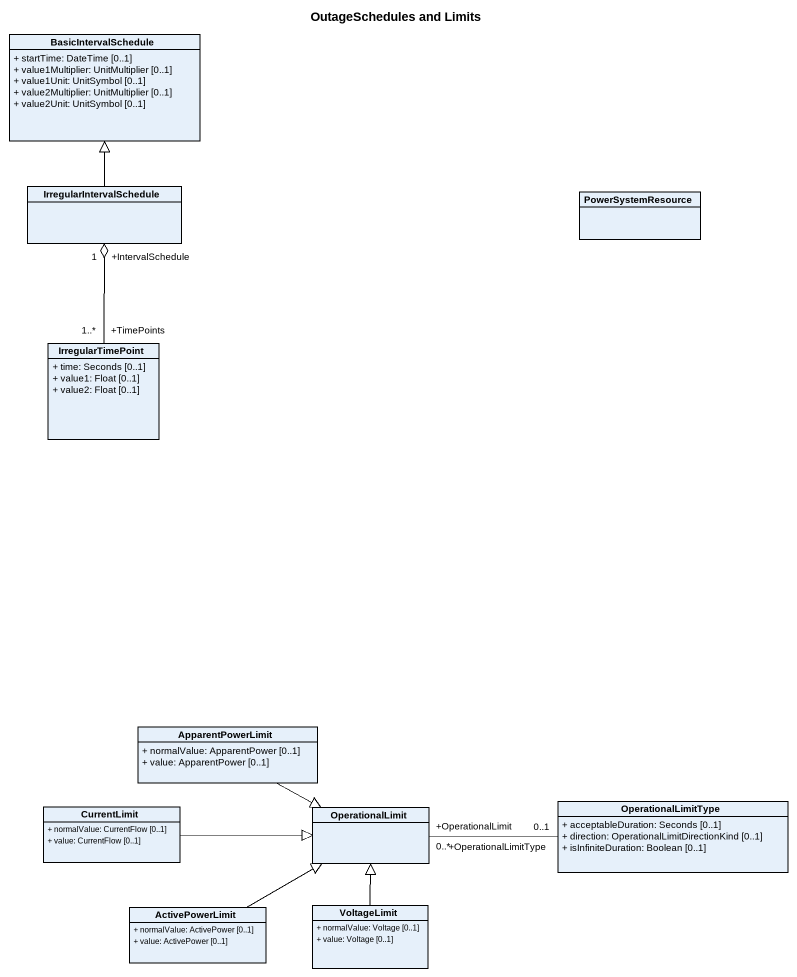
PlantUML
@startuml
title OutageSchedules and Limits
hide circle
hide empty members
skinparam classAttributeIconSize 0
class BasicIntervalSchedule {
  + startTime: DateTime [0..1]
  + value1Multiplier: UnitMultiplier [0..1]
  + value1Unit: UnitSymbol [0..1]
  + value2Multiplier: UnitMultiplier [0..1]
  + value2Unit: UnitSymbol [0..1]
}
class IrregularIntervalSchedule
class PowerSystemResource
class IrregularTimePoint {
  + time: Seconds [0..1]
  + value1: Float [0..1]
  + value2: Float [0..1]
}
class ApparentPowerLimit {
  + normalValue: ApparentPower [0..1]
  + value: ApparentPower [0..1]
}
class CurrentLimit {
  + normalValue: CurrentFlow [0..1]
  + value: CurrentFlow [0..1]
}
class OperationalLimit
class OperationalLimitType {
  + acceptableDuration: Seconds [0..1]
  + direction: OperationalLimitDirectionKind [0..1]
  + isInfiniteDuration: Boolean [0..1]
}
class VoltageLimit {
  + normalValue: Voltage [0..1]
  + value: Voltage [0..1]
}
class ActivePowerLimit {
  + normalValue: ActivePower [0..1]
  + value: ActivePower [0..1]
}
IrregularIntervalSchedule -up-|> BasicIntervalSchedule
IrregularIntervalSchedule "+IntervalSchedule\n1" o-- "+TimePoints\n1..*" IrregularTimePoint
ApparentPowerLimit -right-|> OperationalLimit
CurrentLimit -right-|> OperationalLimit
OperationalLimit "+OperationalLimit\n0..*" -right- "+OperationalLimitType\n0..1" OperationalLimitType
VoltageLimit -up-|> OperationalLimit
ActivePowerLimit -right-|> OperationalLimit
@enduml
